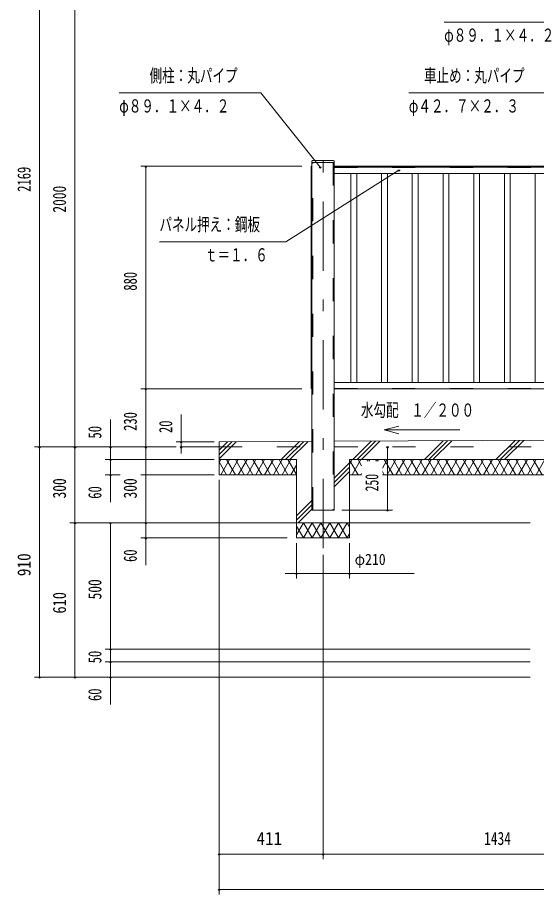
# Model space of a CAD drawing. Units: millimetres, scale not verified. Extents: x -34086 to 34091, y -14700 to 14700.
# Drawn here: x 14091 to 21273, y -4662 to 7477 of the extents above; entities that cross this region are included whole.
import ezdxf
from ezdxf.enums import TextEntityAlignment as Align

# ---------------------------------------------------------------- set-up
doc = ezdxf.new("R2010")
doc.units = ezdxf.units.MM
doc.header["$LTSCALE"] = 80
doc.linetypes.add('USER2', pattern=[10, 4, -6])
doc.linetypes.add('USER3', pattern=[24, 12, -5, 2, -5])
for name, color, linetype, lineweight in [('0-6_2-02BOLD', 7, 'Continuous', 18), ('0-7_2-12HIDDEN', 3, 'USER2', 18), ('0-8_2-22CENTER', 3, 'USER3', 18), ('0-9_2-42THIN', 4, 'Continuous', 18), ('0-A_2-52DIM', 3, 'Continuous', 18), ('0-B_2-62HATCH', 2, 'Continuous', 18)]:
    doc.layers.add(name, color=color, linetype=linetype, lineweight=lineweight)
doc.styles.add('ＭＳ ゴシック', font='')
doc.styles.get('ＭＳ ゴシック').set_extended_font_data('MS Gothic')

msp = doc.modelspace()

# ---------------------------------------------------------------- linework, layer by layer
at = {"layer": '0-6_2-02BOLD'}
for p, q in [((18163.32, 657.9), (18163.32, 5487.9)), ((18163.32, 5470.4), (18475.17, 5470.4)), ((18173.81, 5498.4), (18464.67, 5498.4)), ((18475.17, 5417.9), (23182.32, 5417.9)), ((23182.32, 5406.7), (18475.17, 5406.7)), ((18475.17, 5319.2), (23182.32, 5319.2)), ((23182.32, 2426.8), (18475.17, 2426.8)), ((18475.17, 2339.3), (23182.32, 2339.3)), ((23182.32, 2337.9), (18475.17, 2337.9)), ((16880.74, 1602.9), (18163.32, 1609.28)), ((18475.17, 1610.83), (23182.32, 1634.25)), ((16880.74, 1532.9), (16355.75, 1532.9)), ((18853.04, 1147.9), (18686.64, 1147.9)), ((22515.74, 1147.9), (19140.07, 1147.9)), ((18686.64, 482.9), (17951.64, 482.9))]:
    msp.add_line(p, q, dxfattribs=at)
for points in [[(18475.17, 5487.9), (18475.17, 657.9), (18163.22, 657.9)], [(18163.32, 2343.5), (18156.49, 2343.5), (18156.49, 5417.9), (18163.32, 5417.9)], [(17951.64, 1147.9), (16880.74, 1147.9), (16880.74, 1602.9)], [(22515.74, 482.9), (22515.74, 1357.9), (18686.64, 1357.9), (18686.64, 272.9), (17951.64, 272.9), (17951.64, 1357.9), (16880.74, 1357.9)]]:
    msp.add_lwpolyline(points, dxfattribs=at)
for centre, start, end in [((18173.81, 5487.9), 90, 180), ((18464.67, 5487.9), 0, 90)]:
    msp.add_arc(centre, 10.5, start, end, dxfattribs=at)
at = {"layer": '0-7_2-12HIDDEN'}
for p, q in [((18178.02, 657.9), (18178.02, 5470.4)), ((18460.47, 5470.4), (18460.47, 657.9)), ((18160.69, 5417.9), (18160.69, 2343.5)), ((23182.32, 5412.3), (18475.17, 5412.3)), ((18475.17, 5402.5), (23182.32, 5402.5)), ((18475.17, 2343.5), (23182.32, 2343.5)), ((16880.74, 1532.9), (30950.74, 1532.9))]:
    msp.add_line(p, q, dxfattribs=at)
at = {"layer": '0-8_2-22CENTER'}
msp.add_line((18319.24, 132.9), (18319.24, 5775.85), dxfattribs=at)
at = {"layer": '0-9_2-42THIN'}
for p, q in [((18704.24, 5319.2), (18704.24, 2426.8)), ((18784.74, 2426.8), (18784.74, 5319.2)), ((19129.5, 5319.2), (19129.5, 2426.8)), ((19209.99, 2426.8), (19209.99, 5319.2)), ((19554.74, 5319.2), (19554.74, 2426.8)), ((19635.24, 2426.8), (19635.24, 5319.2)), ((19979.99, 5319.2), (19979.99, 2426.8)), ((20060.49, 2426.8), (20060.49, 5319.2)), ((20405.24, 5319.2), (20405.24, 2426.8)), ((20485.74, 2426.8), (20485.74, 5319.2)), ((20830.49, 5319.2), (20830.49, 2426.8)), ((20910.99, 2426.8), (20910.99, 5319.2)), ((21255.74, 5319.2), (21255.74, 2426.8))]:
    msp.add_line(p, q, dxfattribs=at)
at = {"layer": '0-A_2-52DIM'}
for p, q in [((14395.74, 9124.4), (14395.74, -1652.1)), ((14885.74, -1652.1), (14885.74, 9124.4)), ((21465.75, 6432.9), (19505.74, 6432.9)), ((15795.75, 5417.9), (18026.36, 5417.9)), ((15879.74, 5417.9), (15851.74, 5417.9)), ((15865.74, 5417.9), (15865.74, -105.1)), ((18294.59, 5404.79), (18266.59, 5404.79)), ((19383.63, 5365.57), (19355.63, 5365.57)), ((18026.36, 2337.9), (15795.75, 2337.9)), ((15879.74, 2337.9), (15851.74, 2337.9)), ((16355.75, 1443.48), (16355.75, 1980.9)), ((15375.74, 1910.9), (15375.74, 769.9)), ((19162.98, 1767.69), (19365.83, 1713.33)), ((16285.75, 1602.9), (16810.75, 1602.9)), ((16369.75, 1602.9), (16341.75, 1602.9)), ((14325.75, 1532.9), (16285.75, 1532.9)), ((14409.75, 1532.9), (14381.75, 1532.9)), ((14899.75, 1532.9), (14871.75, 1532.9)), ((15389.74, 1532.9), (15361.74, 1532.9)), ((15879.74, 1532.9), (15851.74, 1532.9)), ((16369.75, 1532.9), (16341.75, 1532.9)), ((19224.07, 1532.9), (19196.07, 1532.9)), ((19210.07, 657.9), (19210.07, 1532.9)), ((15305.74, 1357.9), (16810.75, 1357.9)), ((15389.74, 1357.9), (15361.74, 1357.9)), ((15513.13, 1147.9), (15305.74, 1147.9)), ((15389.74, 1147.9), (15361.74, 1147.9)), ((16810.75, 1147.9), (15795.75, 1147.9)), ((16880.74, -4662.1), (16880.74, 1077.9)), ((18580.06, 657.9), (19280.07, 657.9)), ((19224.07, 657.9), (19196.07, 657.9)), ((21185.74, 482.9), (14815.74, 482.9)), ((14899.74, 482.91), (14871.74, 482.91)), ((15389.74, 482.9), (15361.74, 482.9)), ((15375.74, 482.9), (15375.74, -2030.1)), ((15879.74, 482.9), (15851.74, 482.9)), ((15795.75, 272.9), (17824.44, 272.9)), ((15879.74, 272.9), (15851.74, 272.9)), ((17951.64, 202.9), (17951.64, -287.1)), ((18686.64, -287.1), (18686.64, 202.9)), ((18319.24, -4172.1), (18319.24, 39.03)), ((17796.16, -217.1), (19579.15, -217.1)), ((17965.64, -217.1), (17937.64, -217.1)), ((18700.64, -217.1), (18672.64, -217.1)), ((21185.74, -1267.1), (15305.74, -1267.1)), ((15389.74, -1267.1), (15361.74, -1267.1)), ((15305.74, -1442.1), (21185.74, -1442.1)), ((15389.74, -1442.1), (15361.74, -1442.1)), ((14325.74, -1652.1), (21185.74, -1652.1)), ((14409.74, -1652.1), (14381.74, -1652.1)), ((14899.74, -1652.1), (14871.74, -1652.1)), ((15389.74, -1652.1), (15361.74, -1652.1)), ((16894.74, -4102.1), (16866.74, -4102.1)), ((16880.74, -4102.1), (30950.74, -4102.1)), ((18333.24, -4102.1), (18305.24, -4102.1)), ((16894.74, -4592.1), (16866.74, -4592.1)), ((30950.74, -4592.1), (16880.74, -4592.1))]:
    msp.add_line(p, q, dxfattribs=at)
for points in [[(23218.31, 6309.67), (21955.75, 7412.9), (19995.75, 7412.9)], [(18280.59, 5404.79), (17458.24, 6432.9), (15498.25, 6432.9)], [(19369.63, 5365.57), (17803.99, 4372.25), (16053.99, 4372.25)], [(19365.83, 1822.04), (19162.98, 1767.69), (20213, 1767.69)]]:
    msp.add_lwpolyline(points, dxfattribs=at)
for centre in [(15865.74, 5417.9), (18280.59, 5404.79), (19369.63, 5365.57), (15865.74, 2337.9), (16355.75, 1602.9), (14395.75, 1532.9), (14885.75, 1532.9), (15375.74, 1532.9), (15865.74, 1532.9), (16355.75, 1532.9), (19210.07, 1532.9), (15375.74, 1357.9), (15375.74, 1147.9), (19210.07, 657.9), (14885.74, 482.91), (15375.74, 482.9), (15865.74, 482.9), (15865.74, 272.9), (17951.64, -217.1), (18686.64, -217.1), (15375.74, -1267.1), (15375.74, -1442.1), (14395.74, -1652.1), (14885.74, -1652.1), (15375.74, -1652.1), (16880.74, -4102.1), (18319.24, -4102.1), (16880.74, -4592.1)]:
    msp.add_arc(centre, 14, 180, 0, dxfattribs=at)
at = {"layer": '0-B_2-62HATCH'}
for p, q in [((16880.74, 1368.15), (17116.67, 1604.08)), ((17056.99, 1603.78), (16880.74, 1427.54)), ((16880.74, 1486.94), (16997.28, 1603.48)), ((17741.65, 1357.9), (17992.19, 1608.43)), ((18051.88, 1608.73), (17801.04, 1357.9)), ((17860.44, 1357.9), (18111.57, 1609.03)), ((18731.6, 1357.9), (18987.08, 1613.38)), ((19046.78, 1613.68), (18791, 1357.9)), ((18850.4, 1357.9), (19106.48, 1613.98)), ((19721.56, 1357.9), (19981.98, 1618.33)), ((20041.67, 1618.63), (19780.95, 1357.9)), ((19840.35, 1357.9), (20101.37, 1618.93)), ((20976.88, 1623.28), (20711.5, 1357.9)), ((20770.9, 1357.9), (21036.58, 1623.58)), ((20830.3, 1357.9), (21096.27, 1623.88)), ((16880.74, 1317.95), (16903.81, 1357.9)), ((17025.05, 1357.9), (16903.81, 1147.9)), ((17105.88, 1147.9), (16984.64, 1357.9)), ((17146.3, 1357.9), (17025.05, 1147.9)), ((17105.88, 1357.9), (17227.13, 1147.9)), ((17267.55, 1357.9), (17146.3, 1147.9)), ((17348.37, 1147.9), (17227.13, 1357.9)), ((17267.55, 1147.9), (17388.79, 1357.9)), ((17348.37, 1357.9), (17469.62, 1147.9)), ((17510.03, 1357.9), (17388.79, 1147.9)), ((17590.85, 1147.9), (17469.62, 1357.9)), ((17510.03, 1147.9), (17631.27, 1357.9)), ((17590.85, 1357.9), (17712.1, 1147.9)), ((17752.51, 1357.9), (17631.27, 1147.9)), ((17833.34, 1147.9), (17712.1, 1357.9)), ((17752.51, 1147.9), (17873.76, 1357.9)), ((17833.35, 1357.9), (17951.64, 1153.01)), ((18686.64, 1295.86), (18722.47, 1357.9)), ((18803.31, 1147.9), (18686.64, 1349.95)), ((18843.71, 1357.9), (18722.47, 1147.9)), ((18803.31, 1357.9), (18853.04, 1271.74)), ((18935.87, 1338.29), (18924.54, 1357.9)), ((18964.96, 1357.9), (18953.64, 1338.29)), ((19057.11, 1338.29), (19045.78, 1357.9)), ((19086.21, 1357.9), (19074.87, 1338.29)), ((19140.07, 1241.2), (19207.44, 1357.9)), ((19167.03, 1357.9), (19288.27, 1147.9)), ((19328.69, 1357.9), (19207.44, 1147.9)), ((19409.52, 1147.9), (19288.28, 1357.9)), ((19328.69, 1147.9), (19449.93, 1357.9)), ((19409.52, 1357.9), (19530.76, 1147.9)), ((19571.17, 1357.9), (19449.93, 1147.9)), ((19652, 1147.9), (19530.76, 1357.9)), ((19571.17, 1147.9), (19692.42, 1357.9)), ((19773.24, 1147.9), (19652, 1357.9)), ((19813.67, 1357.9), (19692.43, 1147.9)), ((19773.24, 1357.9), (19894.49, 1147.9)), ((19934.9, 1357.9), (19813.67, 1147.9)), ((20015.74, 1147.9), (19894.49, 1357.9)), ((19934.9, 1147.9), (20056.16, 1357.9)), ((20015.74, 1357.9), (20136.98, 1147.9)), ((20177.39, 1357.9), (20056.16, 1147.9)), ((20258.23, 1147.9), (20136.98, 1357.9)), ((20177.39, 1147.9), (20298.63, 1357.9)), ((20258.23, 1357.9), (20379.46, 1147.9)), ((20419.88, 1357.9), (20298.63, 1147.9)), ((20500.71, 1147.9), (20379.46, 1357.9)), ((20419.88, 1147.9), (20541.12, 1357.9)), ((20500.71, 1357.9), (20621.95, 1147.9)), ((20662.37, 1357.9), (20541.12, 1147.9)), ((20743.2, 1147.9), (20621.95, 1357.9)), ((20662.37, 1147.9), (20783.61, 1357.9)), ((20743.2, 1357.9), (20864.44, 1147.9)), ((20904.85, 1357.9), (20783.61, 1147.9)), ((20985.68, 1147.9), (20864.44, 1357.9)), ((20904.85, 1147.9), (21026.09, 1357.9)), ((20985.68, 1357.9), (21106.92, 1147.9)), ((21147.34, 1357.9), (21026.09, 1147.9)), ((21228.17, 1147.9), (21106.93, 1357.9)), ((21147.34, 1147.9), (21268.59, 1357.9)), ((21228.17, 1357.9), (21349.42, 1147.9)), ((21389.83, 1357.9), (21268.59, 1147.9)), ((16984.64, 1147.9), (16880.74, 1327.86)), ((17873.76, 1147.9), (17951.64, 1282.79)), ((18475.17, 1101.46), (18686.64, 1312.94)), ((18686.64, 1253.55), (18475.17, 1042.06)), ((18475.17, 982.68), (18686.64, 1194.15)), ((18853.04, 1164.06), (18843.71, 1147.9)), ((19167.03, 1147.9), (19140.07, 1194.6)), ((17951.64, 577.94), (18163.32, 789.61)), ((18163.32, 730.21), (17951.64, 518.53)), ((17975.39, 482.9), (18163.32, 670.83)), ((18410.68, 482.9), (18531.92, 272.9)), ((18531.92, 272.9), (18653.17, 482.9)), ((18653.17, 272.9), (18531.92, 482.9)), ((18653.17, 482.9), (18686.64, 424.9)), ((18686.64, 330.89), (18653.17, 272.9))]:
    msp.add_line(p, q, dxfattribs=at)
for points in [[(18531.92, 482.9), (18410.68, 272.9), (18289.44, 482.9), (18168.19, 272.9), (18046.95, 482.9), (17951.64, 317.83)], [(17951.64, 437.98), (18046.95, 272.9), (18168.19, 482.9)], [(18168.19, 482.9), (18289.44, 272.9), (18410.68, 482.9)]]:
    msp.add_lwpolyline(points, dxfattribs=at)

# ---------------------------------------------------------------- texts
at = {"layer": '0-A_2-52DIM', "color": 7, "style": 'ＭＳ ゴシック'}
for s, height, width, p in [('φ８９．１×４．２', 182.3, 0.7, (19995.75, 7087.78)), ('側柱：丸パイプ', 182.3, 0.7, (15918.24, 6527.77)), ('車止め：丸パイプ', 182.3, 0.7, (19715.74, 6527.77)), ('φ８９．１×４．２', 182.3, 0.7, (15498.25, 6107.77)), ('φ４２．７×２．３', 182.3, 0.7, (19505.74, 6107.77)), ('パネル押え：鋼板', 182.3, 0.7, (16054, 4467.12)), ('ｔ＝１．６', 182.3, 0.7, (16684, 4047.12)), ('水勾配\u3000１／２００', 182.3, 0.7, (18843.15, 1897.56)), ('φ210', 155, 0.9, (18756.65, -147.1)), ('411', 182.3, 0.95, (17399.48, -4032.1)), ('1434', 182.3, 0.75, (20548.01, -4032.1))]:
    msp.add_text(s, height=height, dxfattribs=dict(at, width=width)).set_placement(p, align=Align.BOTTOM_LEFT)
for s, width, p in [('2169', 0.7, (14325.75, 5064.92)), ('2000', 0.75, (14815.75, 4776.66)), ('880', 0.7, (15795.75, 3696.29)), ('230', 0.7, (15795.75, 1755.66)), ('20', 0.7, (16285.75, 1725.65)), ('50', 0.7, (15305.74, 1649.5)), ('250', 0.65, (19140.07, 917.84)), ('300', 0.75, (14815.74, 820.16)), ('60', 0.7, (15305.74, 815.94)), ('300', 0.75, (15795.75, 820.16)), ('910', 0.85, (14325.74, -255.69)), ('60', 0.7, (15795.75, -59.06)), ('500', 0.75, (15305.74, -577.52)), ('610', 0.8, (14815.74, -773.42)), ('50', 0.7, (15305.74, -1462)), ('60', 0.7, (15305.74, -1984.06))]:
    msp.add_text(s, height=182.3, rotation=90, dxfattribs=dict(at, width=width)).set_placement(p, align=Align.BOTTOM_LEFT)

doc.saveas('drawing.dxf')
